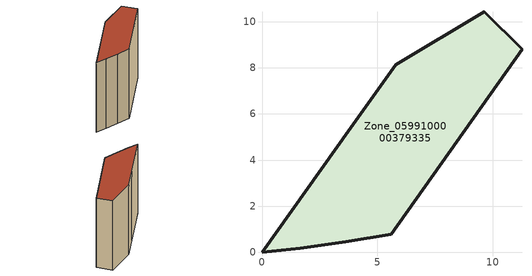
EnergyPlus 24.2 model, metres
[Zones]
Zone_0599100000379335
 floor ground (C_G): 3.83,5.41 5.8,8.13 9.62,10.43 11.26,8.79 5.59,0.79 3.62,0.46 1.65,0.19 0,0 z3.11
 wall outside (C_F): 5.8,8.13 3.83,5.41 0,0 1.65,0.19 3.62,0.46 5.59,0.79 11.26,8.79 9.62,10.43 5.8,8.13 z3.11:14.74
 roof outside (C_R): 5.59,0.79 11.26,8.79 9.62,10.43 5.8,8.13 3.83,5.41 0,0 1.65,0.19 3.62,0.46 z14.74
[BUILDING]
Pand.0599100000379335: North Axis=0; Terrain=City; Loads Convergence Tolerance Value=0.04; Temperature Convergence Tolerance Value=0.4; Solar Distribution=FullExterior; Maximum Number of Warmup Days=25; Minimum Number of Warmup Days=1
[Site:Location]
Rotterdam.The.Hague.AP_ZH_NLD Design_Conditions: Latitude=51.96; Longitude=4.45; Time Zone=1; Elevation=-4.5
[SITE:GROUNDTEMPERATURE:BUILDINGSURFACE]
18, 18, 18, 18, 18, 18, 18, 18, 18, 18, 18, 18
[MATERIAL] Thermal Absorptance=0.9; Solar Absorptance=0.7; Visible Absorptance=0.7
Name | Roughness | Thickness | Conductivity | Density | Specific Heat
G.TI.1992-2005 | MediumSmooth | 0.15 | 0.06 | 540 | 1210
F.TI.1992-2005 | Rough | 0.3 | 0.12 | 1920 | 840
R.TI.1992-2005 | MediumRough | 0.2 | 0.08 | 1500 | 1000
[CONSTRUCTION]
C_G: G.TI.1992-2005
C_F: F.TI.1992-2005
C_R: R.TI.1992-2005
[ZONE]
Zone_0599100000379335: Type=1; Multiplier=1; Ceiling Height=Autocalculate; Volume=Autocalculate; Floor Area=autocalculate; Part of Total Floor Area=Yes
[ZONEINFILTRATION:DESIGNFLOWRATE]
Infil_Zone_0599100000379335: Zone or ZoneList or Space or SpaceList=Zone_0599100000379335; Schedule=AlwaysOn; Design Flow Rate Calculation Method=Flow/Area; Flow Rate per Floor Area=0.0015; Constant Term Coefficient=1; Temperature Term Coefficient=0; Velocity Term Coefficient=0; Velocity Squared Term Coefficient=0
[HVACTEMPLATE:ZONE:IDEALLOADSAIRSYSTEM]
Zone_0599100000379335: Maximum Heating Supply Air Temperature=50; Minimum Cooling Supply Air Temperature=13; Maximum Heating Supply Air Humidity Ratio=0.0156; Minimum Cooling Supply Air Humidity Ratio=0.0077; Heating Limit=NoLimit; Cooling Limit=NoLimit; Dehumidification Control Type=ConstantSensibleHeatRatio; Cooling Sensible Heat Ratio=0.7; Dehumidification Setpoint=60; Humidification Control Type=None; Humidification Setpoint=30; Outdoor Air Method=None; Outdoor Air Flow Rate per Person=0.00944; Outdoor Air Flow Rate per Zone Floor Area=0; Outdoor Air Flow Rate per Zone=0; Demand Controlled Ventilation Type=None; Outdoor Air Economizer Type=NoEconomizer; Heat Recovery Type=None; Sensible Heat Recovery Effectiveness=0.7; Latent Heat Recovery Effectiveness=0.65
[ZONECONTROL:THERMOSTAT]
ThermostatControl_Zone_0599100000379335: Zone or ZoneList=Zone_0599100000379335; Control Type Schedule=DualSetpointControlType; Control 1=Thermostat_Zone_0599100000379335; Temperature Difference Between Cutout And Setpoint=0
[THERMOSTATSETPOINT:DUALSETPOINT]
Thermostat_Zone_0599100000379335: Heating Setpoint Temperature Schedule=HeatingSetpoint_Zone_0599100000379335; Cooling Setpoint Temperature Schedule=CoolingSetpoint_Zone_0599100000379335
[SCHEDULE:COMPACT]
HeatingSetpoint_Zone_0599100000379335: Through: 12/31, For: AllDays, Until: 24:00, 21
CoolingSetpoint_Zone_0599100000379335: Through: 12/31, For: AllDays, Until: 24:00, 24
DualSetpointControlType: Through: 12/31, For: AllDays, Until: 24:00, 4
AlwaysOn: Through: 12/31, For: AllDays, Until: 24:00, 1
